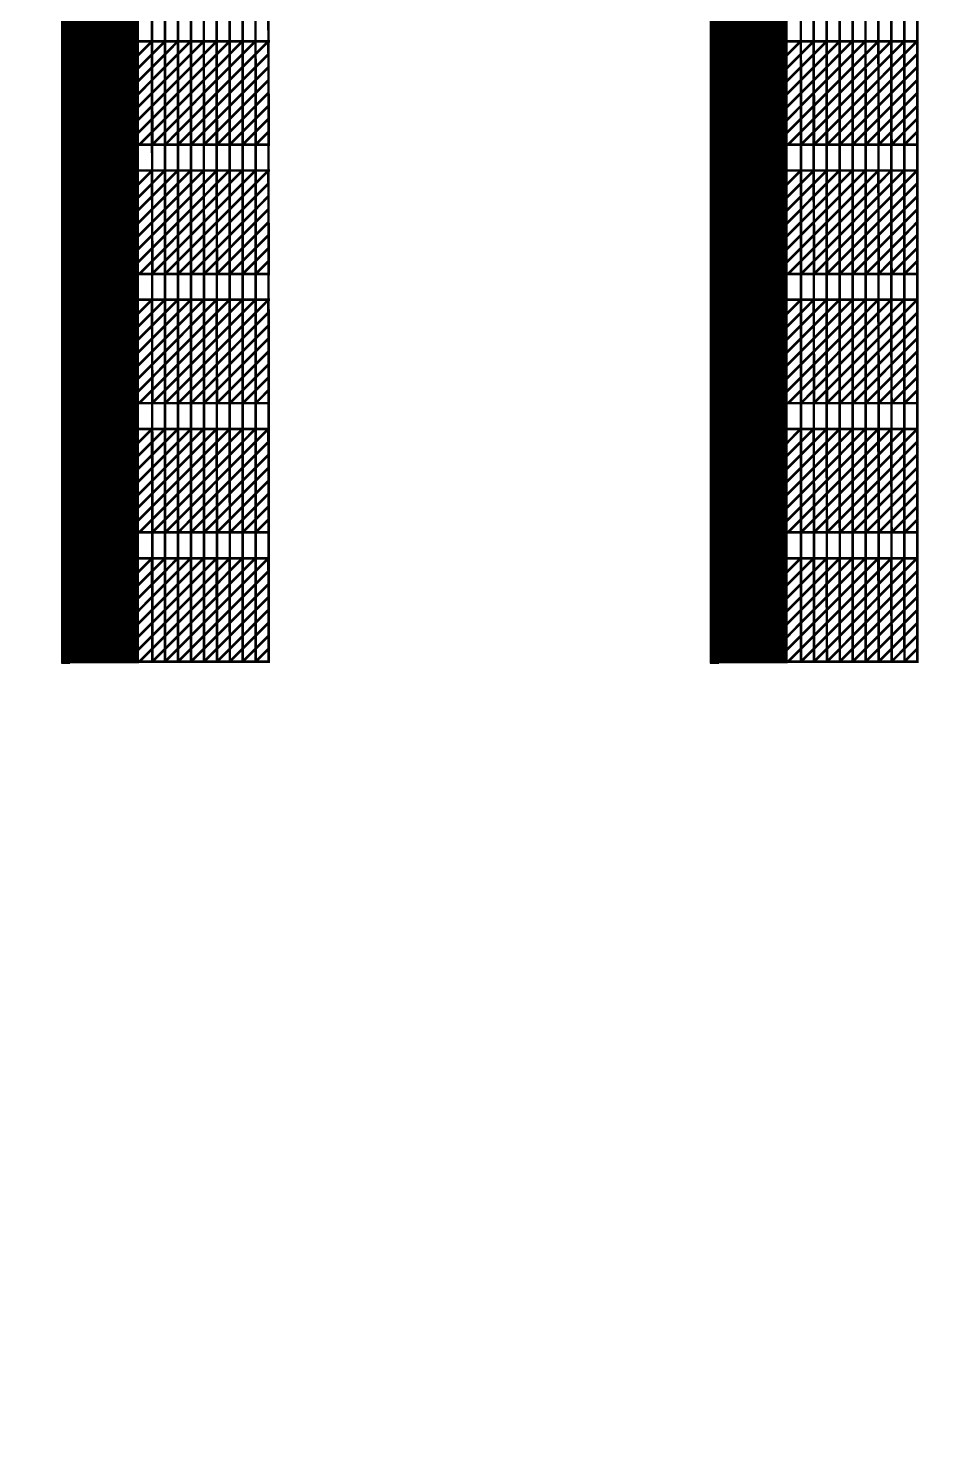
# Model space of a CAD drawing. Header units: millimetres. Extents: x -51 to 51, y -51 to 51.
# Drawn here: x 19.03 to 22.54, y -22.12 to -16.65 of the extents above; entities that cross this region are included whole.
import ezdxf

# ---------------------------------------------------------------- set-up
doc = ezdxf.new("R2010")
doc.units = ezdxf.units.MM
doc.linetypes.add('DASHED', pattern=[19.05, 12.7, -6.35])
for name, color, linetype in [('bottom_SU8', 5, 'Continuous'), ('metal', 43, 'Continuous'), ('Pt_pads', 1, 'Continuous'), ('reference', 18, 'DASHED')]:
    doc.layers.add(name, color=color, linetype=linetype)
doc.layers.add('top SU-8', color=3, linetype='Continuous', transparency=0.63)

msp = doc.modelspace()

# ---------------------------------------------------------------- linework, layer by layer
at = {"layer": 'bottom_SU8', "transparency": 33554544, "const_width": 1}
msp.add_lwpolyline([(-28.578, 24.8878, 0.187667), (-37.8518, -0.7933, 0.186827), (-27.3295, -26.1126, 0.184277), (-2.8594, -37.7245, 0.185083), (23.0094, -30.0775, 0.238565), (37.7593, 0.5371, 0.237346), (21.8297, 30.7311, 0.185761), (-4.5603, 37.5238, 0.186578)], format="xyb", close=True, dxfattribs=at)
at = {"layer": 'bottom_SU8', "transparency": 33554544}
for points, const_width in [([(19.3087, 5.9298), (19.3087, -19.1017)], 0.3), ([(21.8176, 5.9298), (21.8176, -19.1017)], 0.3), ([(19.5102, -19.0957), (19.5056, -3.1964)], 0.01), ([(19.5599, -19.0957), (19.5556, -3.1964)], 0.01), ([(19.6099, -19.0957), (19.6056, -3.1964)], 0.01), ([(19.6602, -19.0957), (19.6556, -3.1961)], 0.01), ([(19.7102, -19.0957), (19.7056, -3.1964)], 0.01), ([(19.7602, -19.0957), (19.7556, -3.1961)], 0.01), ([(19.8102, -19.0957), (19.806, -3.1961)], 0.01), ([(19.8602, -19.0957), (19.8556, -3.1961)], 0.01), ([(19.9102, -19.0957), (19.9056, -3.1961)], 0.01), ([(19.9602, -19.0957), (19.9556, -3.1921)], 0.01), ([(22.019, -19.0957), (22.0144, -3.1964)], 0.01), ([(22.0688, -19.0957), (22.0644, -3.1964)], 0.01), ([(22.1188, -19.0957), (22.1144, -3.1964)], 0.01), ([(22.169, -19.0957), (22.1644, -3.1961)], 0.01), ([(22.219, -19.0957), (22.2144, -3.1964)], 0.01), ([(22.269, -19.0957), (22.2644, -3.1961)], 0.01), ([(22.319, -19.0957), (22.3148, -3.1961)], 0.01), ([(22.369, -19.0957), (22.3644, -3.1961)], 0.01), ([(22.419, -19.0957), (22.4144, -3.1961)], 0.01), ([(22.469, -19.0957), (22.4645, -3.1921)], 0.01), ([(19.4245, -16.7808), (19.5094, -16.6957)], 0.01), ([(19.4247, -16.8307), (19.5594, -16.6957)], 0.01), ([(19.4247, -16.8808), (19.6094, -16.6957)], 0.01), ([(19.4247, -16.9309), (19.6594, -16.6957)], 0.01), ([(19.4247, -16.981), (19.7094, -16.6957)], 0.01), ([(19.4247, -17.0311), (19.7594, -16.6957)], 0.01), ([(19.4247, -17.0812), (19.8094, -16.6957)], 0.01), ([(19.4247, -16.6957), (19.9649, -16.6957)], 0.01), ([(19.4602, -17.0957), (19.8594, -16.6957)], 0.01), ([(19.5102, -17.0957), (19.5094, -16.6957)], 0.01), ([(19.5102, -17.0957), (19.9094, -16.6957)], 0.01), ([(19.5602, -17.0957), (19.5594, -16.6957)], 0.01), ([(19.5602, -17.0957), (19.9594, -16.6957)], 0.01), ([(19.6102, -17.0957), (19.6094, -16.6957)], 0.01), ([(19.6602, -17.0957), (19.6594, -16.6957)], 0.01), ([(19.7102, -17.0957), (19.7094, -16.6957)], 0.01), ([(19.7602, -17.0957), (19.7594, -16.6957)], 0.01), ([(19.8102, -17.0957), (19.8094, -16.6957)], 0.01), ([(19.8602, -17.0957), (19.8594, -16.6957)], 0.01), ([(19.9102, -17.0957), (19.9094, -16.6957)], 0.01), ([(19.9602, -17.0957), (19.9594, -16.6957)], 0.01), ([(21.9333, -16.7808), (22.0182, -16.6957)], 0.01), ([(21.9335, -16.8307), (22.0682, -16.6957)], 0.01), ([(21.9335, -16.8808), (22.1182, -16.6957)], 0.01), ([(21.9335, -16.9309), (22.1682, -16.6957)], 0.01), ([(21.9335, -16.981), (22.2182, -16.6957)], 0.01), ([(21.9335, -17.0311), (22.2682, -16.6957)], 0.01), ([(21.9335, -17.0812), (22.3182, -16.6957)], 0.01), ([(21.9335, -16.6957), (22.4738, -16.6957)], 0.01), ([(21.969, -17.0957), (22.3682, -16.6957)], 0.01), ([(22.019, -17.0957), (22.0182, -16.6957)], 0.01), ([(22.019, -17.0957), (22.4182, -16.6957)], 0.01), ([(22.069, -17.0957), (22.0682, -16.6957)], 0.01), ([(22.069, -17.0957), (22.4682, -16.6957)], 0.01), ([(22.119, -17.0957), (22.1182, -16.6957)], 0.01), ([(22.169, -17.0957), (22.1682, -16.6957)], 0.01), ([(22.219, -17.0957), (22.2182, -16.6957)], 0.01), ([(22.269, -17.0957), (22.2682, -16.6957)], 0.01), ([(22.319, -17.0957), (22.3182, -16.6957)], 0.01), ([(22.369, -17.0957), (22.3682, -16.6957)], 0.01), ([(22.419, -17.0957), (22.4182, -16.6957)], 0.01), ([(22.469, -17.0957), (22.4682, -16.6957)], 0.01), ([(19.6102, -17.0957), (19.9595, -16.7457)], 0.01), ([(22.119, -17.0957), (22.4683, -16.7457)], 0.01), ([(19.6602, -17.0957), (19.9596, -16.7957)], 0.01), ([(22.169, -17.0957), (22.4684, -16.7957)], 0.01), ([(19.7102, -17.0957), (19.9597, -16.8457)], 0.01), ([(22.219, -17.0957), (22.4685, -16.8457)], 0.01), ([(19.7602, -17.0957), (19.9598, -16.8957)], 0.01), ([(22.269, -17.0957), (22.4686, -16.8957)], 0.01), ([(19.8102, -17.0957), (19.9599, -16.9457)], 0.01), ([(22.319, -17.0957), (22.4687, -16.9457)], 0.01), ([(19.8602, -17.0957), (19.96, -16.9957)], 0.01), ([(22.369, -17.0957), (22.4688, -16.9957)], 0.01), ([(19.9102, -17.0957), (19.9601, -17.0457)], 0.01), ([(22.419, -17.0957), (22.4689, -17.0457)], 0.01), ([(19.4247, -17.0957), (19.965, -17.0957)], 0.01), ([(21.9335, -17.0957), (22.4739, -17.0957)], 0.01), ([(19.4245, -17.2808), (19.5094, -17.1957)], 0.01), ([(19.4247, -17.3307), (19.5594, -17.1957)], 0.01), ([(19.4247, -17.3808), (19.6094, -17.1957)], 0.01), ([(19.4247, -17.4309), (19.6594, -17.1957)], 0.01), ([(19.4247, -17.481), (19.7094, -17.1957)], 0.01), ([(19.4247, -17.5311), (19.7594, -17.1957)], 0.01), ([(19.4247, -17.5812), (19.8094, -17.1957)], 0.01), ([(19.4247, -17.1957), (19.9649, -17.1957)], 0.01), ([(19.4602, -17.5957), (19.8594, -17.1957)], 0.01), ([(19.5102, -17.5957), (19.5094, -17.1957)], 0.01), ([(19.5102, -17.5957), (19.9094, -17.1957)], 0.01), ([(19.5602, -17.5957), (19.5594, -17.1957)], 0.01), ([(19.5602, -17.5957), (19.9594, -17.1957)], 0.01), ([(19.6102, -17.5957), (19.6094, -17.1957)], 0.01), ([(19.6602, -17.5957), (19.6594, -17.1957)], 0.01), ([(19.7102, -17.5957), (19.7094, -17.1957)], 0.01), ([(19.7602, -17.5957), (19.7594, -17.1957)], 0.01), ([(19.8102, -17.5957), (19.8094, -17.1957)], 0.01), ([(19.8602, -17.5957), (19.8594, -17.1957)], 0.01), ([(19.9102, -17.5957), (19.9094, -17.1957)], 0.01), ([(19.9602, -17.5957), (19.9594, -17.1957)], 0.01), ([(21.9333, -17.2808), (22.0182, -17.1957)], 0.01), ([(21.9335, -17.3307), (22.0682, -17.1957)], 0.01), ([(21.9335, -17.3808), (22.1182, -17.1957)], 0.01), ([(21.9335, -17.4309), (22.1682, -17.1957)], 0.01), ([(21.9335, -17.481), (22.2182, -17.1957)], 0.01), ([(21.9335, -17.5311), (22.2682, -17.1957)], 0.01), ([(21.9335, -17.5812), (22.3182, -17.1957)], 0.01), ([(21.9335, -17.1957), (22.4738, -17.1957)], 0.01), ([(21.969, -17.5957), (22.3682, -17.1957)], 0.01), ([(22.019, -17.5957), (22.0182, -17.1957)], 0.01), ([(22.019, -17.5957), (22.4182, -17.1957)], 0.01), ([(22.069, -17.5957), (22.0682, -17.1957)], 0.01), ([(22.069, -17.5957), (22.4682, -17.1957)], 0.01), ([(22.119, -17.5957), (22.1182, -17.1957)], 0.01), ([(22.169, -17.5957), (22.1682, -17.1957)], 0.01), ([(22.219, -17.5957), (22.2182, -17.1957)], 0.01), ([(22.269, -17.5957), (22.2682, -17.1957)], 0.01), ([(22.319, -17.5957), (22.3182, -17.1957)], 0.01), ([(22.369, -17.5957), (22.3682, -17.1957)], 0.01), ([(22.419, -17.5957), (22.4182, -17.1957)], 0.01), ([(22.469, -17.5957), (22.4682, -17.1957)], 0.01), ([(19.6102, -17.5957), (19.9595, -17.2457)], 0.01), ([(22.119, -17.5957), (22.4683, -17.2457)], 0.01), ([(19.6602, -17.5957), (19.9596, -17.2957)], 0.01), ([(22.169, -17.5957), (22.4684, -17.2957)], 0.01), ([(19.7102, -17.5957), (19.9597, -17.3457)], 0.01), ([(22.219, -17.5957), (22.4685, -17.3457)], 0.01), ([(19.7602, -17.5957), (19.9598, -17.3957)], 0.01), ([(22.269, -17.5957), (22.4686, -17.3957)], 0.01), ([(19.8102, -17.5957), (19.9599, -17.4457)], 0.01), ([(22.319, -17.5957), (22.4687, -17.4457)], 0.01), ([(19.8602, -17.5957), (19.96, -17.4957)], 0.01), ([(22.369, -17.5957), (22.4688, -17.4957)], 0.01), ([(19.9102, -17.5957), (19.9601, -17.5457)], 0.01), ([(22.419, -17.5957), (22.4689, -17.5457)], 0.01), ([(19.4247, -17.5957), (19.965, -17.5957)], 0.01), ([(21.9335, -17.5957), (22.4739, -17.5957)], 0.01), ([(19.4245, -17.7808), (19.5094, -17.6957)], 0.01), ([(19.4247, -17.8307), (19.5594, -17.6957)], 0.01), ([(19.4247, -17.8808), (19.6094, -17.6957)], 0.01), ([(19.4247, -17.9309), (19.6594, -17.6957)], 0.01), ([(19.4247, -17.981), (19.7094, -17.6957)], 0.01), ([(19.4247, -18.0311), (19.7594, -17.6957)], 0.01), ([(19.4247, -18.0812), (19.8094, -17.6957)], 0.01), ([(19.4247, -17.6957), (19.9649, -17.6957)], 0.01), ([(19.4602, -18.0957), (19.8594, -17.6957)], 0.01), ([(19.5102, -18.0957), (19.5094, -17.6957)], 0.01), ([(19.5102, -18.0957), (19.9094, -17.6957)], 0.01), ([(19.5602, -18.0957), (19.5594, -17.6957)], 0.01), ([(19.5602, -18.0957), (19.9594, -17.6957)], 0.01), ([(19.6102, -18.0957), (19.6094, -17.6957)], 0.01), ([(19.6602, -18.0957), (19.6594, -17.6957)], 0.01), ([(19.7102, -18.0957), (19.7094, -17.6957)], 0.01), ([(19.7602, -18.0957), (19.7594, -17.6957)], 0.01), ([(19.8102, -18.0957), (19.8094, -17.6957)], 0.01), ([(19.8602, -18.0957), (19.8594, -17.6957)], 0.01), ([(19.9102, -18.0957), (19.9094, -17.6957)], 0.01), ([(19.9602, -18.0957), (19.9594, -17.6957)], 0.01), ([(21.9333, -17.7808), (22.0182, -17.6957)], 0.01), ([(21.9335, -17.8307), (22.0682, -17.6957)], 0.01), ([(21.9335, -17.8808), (22.1182, -17.6957)], 0.01), ([(21.9335, -17.9309), (22.1682, -17.6957)], 0.01), ([(21.9335, -17.981), (22.2182, -17.6957)], 0.01), ([(21.9335, -18.0311), (22.2682, -17.6957)], 0.01), ([(21.9335, -18.0812), (22.3182, -17.6957)], 0.01), ([(21.9335, -17.6957), (22.4738, -17.6957)], 0.01), ([(21.969, -18.0957), (22.3682, -17.6957)], 0.01), ([(22.019, -18.0957), (22.0182, -17.6957)], 0.01), ([(22.019, -18.0957), (22.4182, -17.6957)], 0.01), ([(22.069, -18.0957), (22.0682, -17.6957)], 0.01), ([(22.069, -18.0957), (22.4682, -17.6957)], 0.01), ([(22.119, -18.0957), (22.1182, -17.6957)], 0.01), ([(22.169, -18.0957), (22.1682, -17.6957)], 0.01), ([(22.219, -18.0957), (22.2182, -17.6957)], 0.01), ([(22.269, -18.0957), (22.2682, -17.6957)], 0.01), ([(22.319, -18.0957), (22.3182, -17.6957)], 0.01), ([(22.369, -18.0957), (22.3682, -17.6957)], 0.01), ([(22.419, -18.0957), (22.4182, -17.6957)], 0.01), ([(22.469, -18.0957), (22.4682, -17.6957)], 0.01), ([(19.6102, -18.0957), (19.9595, -17.7457)], 0.01), ([(19.6602, -18.0957), (19.9596, -17.7957)], 0.01), ([(22.119, -18.0957), (22.4683, -17.7457)], 0.01), ([(22.169, -18.0957), (22.4684, -17.7957)], 0.01), ([(19.7102, -18.0957), (19.9597, -17.8457)], 0.01), ([(22.219, -18.0957), (22.4685, -17.8457)], 0.01), ([(19.7602, -18.0957), (19.9598, -17.8957)], 0.01), ([(22.269, -18.0957), (22.4686, -17.8957)], 0.01), ([(19.8102, -18.0957), (19.9599, -17.9457)], 0.01), ([(22.319, -18.0957), (22.4687, -17.9457)], 0.01), ([(19.8602, -18.0957), (19.96, -17.9957)], 0.01), ([(22.369, -18.0957), (22.4688, -17.9957)], 0.01), ([(19.9102, -18.0957), (19.9601, -18.0457)], 0.01), ([(22.419, -18.0957), (22.4689, -18.0457)], 0.01), ([(19.4247, -18.0957), (19.965, -18.0957)], 0.01), ([(21.9335, -18.0957), (22.4739, -18.0957)], 0.01), ([(19.4245, -18.2808), (19.5094, -18.1957)], 0.01), ([(19.4247, -18.3307), (19.5594, -18.1957)], 0.01), ([(19.4247, -18.3808), (19.6094, -18.1957)], 0.01), ([(19.4247, -18.4309), (19.6594, -18.1957)], 0.01), ([(19.4247, -18.481), (19.7094, -18.1957)], 0.01), ([(19.4247, -18.5311), (19.7594, -18.1957)], 0.01), ([(19.4247, -18.5812), (19.8094, -18.1957)], 0.01), ([(19.4247, -18.1957), (19.9649, -18.1957)], 0.01), ([(19.4602, -18.5957), (19.8594, -18.1957)], 0.01), ([(19.5102, -18.5957), (19.5094, -18.1957)], 0.01), ([(19.5102, -18.5957), (19.9094, -18.1957)], 0.01), ([(19.5602, -18.5957), (19.5594, -18.1957)], 0.01), ([(19.5602, -18.5957), (19.9594, -18.1957)], 0.01), ([(19.6102, -18.5957), (19.6094, -18.1957)], 0.01), ([(19.6602, -18.5957), (19.6594, -18.1957)], 0.01), ([(19.7102, -18.5957), (19.7094, -18.1957)], 0.01), ([(19.7602, -18.5957), (19.7594, -18.1957)], 0.01), ([(19.8102, -18.5957), (19.8094, -18.1957)], 0.01), ([(19.8602, -18.5957), (19.8594, -18.1957)], 0.01), ([(19.9102, -18.5957), (19.9094, -18.1957)], 0.01), ([(19.9602, -18.5957), (19.9594, -18.1957)], 0.01), ([(21.9333, -18.2808), (22.0182, -18.1957)], 0.01), ([(21.9335, -18.3307), (22.0682, -18.1957)], 0.01), ([(21.9335, -18.3808), (22.1182, -18.1957)], 0.01), ([(21.9335, -18.4309), (22.1682, -18.1957)], 0.01), ([(21.9335, -18.481), (22.2182, -18.1957)], 0.01), ([(21.9335, -18.5311), (22.2682, -18.1957)], 0.01), ([(21.9335, -18.5812), (22.3182, -18.1957)], 0.01), ([(21.9335, -18.1957), (22.4738, -18.1957)], 0.01), ([(21.969, -18.5957), (22.3682, -18.1957)], 0.01), ([(22.019, -18.5957), (22.0182, -18.1957)], 0.01), ([(22.019, -18.5957), (22.4182, -18.1957)], 0.01), ([(22.069, -18.5957), (22.0682, -18.1957)], 0.01), ([(22.069, -18.5957), (22.4682, -18.1957)], 0.01), ([(22.119, -18.5957), (22.1182, -18.1957)], 0.01), ([(22.169, -18.5957), (22.1682, -18.1957)], 0.01), ([(22.219, -18.5957), (22.2182, -18.1957)], 0.01), ([(22.269, -18.5957), (22.2682, -18.1957)], 0.01), ([(22.319, -18.5957), (22.3182, -18.1957)], 0.01), ([(22.369, -18.5957), (22.3682, -18.1957)], 0.01), ([(22.419, -18.5957), (22.4182, -18.1957)], 0.01), ([(22.469, -18.5957), (22.4682, -18.1957)], 0.01), ([(19.6102, -18.5957), (19.9595, -18.2457)], 0.01), ([(22.119, -18.5957), (22.4683, -18.2457)], 0.01), ([(19.6602, -18.5957), (19.9596, -18.2957)], 0.01), ([(19.7102, -18.5957), (19.9597, -18.3457)], 0.01), ([(22.169, -18.5957), (22.4684, -18.2957)], 0.01), ([(22.219, -18.5957), (22.4685, -18.3457)], 0.01), ([(19.7602, -18.5957), (19.9598, -18.3957)], 0.01), ([(22.269, -18.5957), (22.4686, -18.3957)], 0.01), ([(19.8102, -18.5957), (19.9599, -18.4457)], 0.01), ([(22.319, -18.5957), (22.4687, -18.4457)], 0.01), ([(19.8602, -18.5957), (19.96, -18.4957)], 0.01), ([(22.369, -18.5957), (22.4688, -18.4957)], 0.01), ([(19.9102, -18.5957), (19.9601, -18.5457)], 0.01), ([(22.419, -18.5957), (22.4689, -18.5457)], 0.01), ([(19.4247, -18.5957), (19.965, -18.5957)], 0.01), ([(21.9335, -18.5957), (22.4739, -18.5957)], 0.01), ([(19.4245, -18.7808), (19.5094, -18.6957)], 0.01), ([(19.4247, -18.8307), (19.5594, -18.6957)], 0.01), ([(19.4247, -18.8808), (19.6094, -18.6957)], 0.01), ([(19.4247, -18.9309), (19.6594, -18.6957)], 0.01), ([(19.4247, -18.981), (19.7094, -18.6957)], 0.01), ([(19.4247, -19.0311), (19.7594, -18.6957)], 0.01), ([(19.4247, -19.0812), (19.8094, -18.6957)], 0.01), ([(19.4247, -18.6957), (19.9649, -18.6957)], 0.01), ([(19.4602, -19.0957), (19.8594, -18.6957)], 0.01), ([(19.5102, -19.0957), (19.5094, -18.6957)], 0.01), ([(19.5102, -19.0957), (19.9094, -18.6957)], 0.01), ([(19.5602, -19.0957), (19.5594, -18.6957)], 0.01), ([(19.5602, -19.0957), (19.9594, -18.6957)], 0.01), ([(19.6102, -19.0957), (19.6094, -18.6957)], 0.01), ([(19.6602, -19.0957), (19.6594, -18.6957)], 0.01), ([(19.7102, -19.0957), (19.7094, -18.6957)], 0.01), ([(19.7602, -19.0957), (19.7594, -18.6957)], 0.01), ([(19.8102, -19.0957), (19.8094, -18.6957)], 0.01), ([(19.8602, -19.0957), (19.8594, -18.6957)], 0.01), ([(19.9102, -19.0957), (19.9094, -18.6957)], 0.01), ([(19.9602, -19.0957), (19.9594, -18.6957)], 0.01), ([(21.9333, -18.7808), (22.0182, -18.6957)], 0.01), ([(21.9335, -18.8307), (22.0682, -18.6957)], 0.01), ([(21.9335, -18.8808), (22.1182, -18.6957)], 0.01), ([(21.9335, -18.9309), (22.1682, -18.6957)], 0.01), ([(21.9335, -18.981), (22.2182, -18.6957)], 0.01), ([(21.9335, -19.0311), (22.2682, -18.6957)], 0.01), ([(21.9335, -19.0812), (22.3182, -18.6957)], 0.01), ([(21.9335, -18.6957), (22.4738, -18.6957)], 0.01), ([(21.969, -19.0957), (22.3682, -18.6957)], 0.01), ([(22.019, -19.0957), (22.0182, -18.6957)], 0.01), ([(22.019, -19.0957), (22.4182, -18.6957)], 0.01), ([(22.069, -19.0957), (22.0682, -18.6957)], 0.01), ([(22.069, -19.0957), (22.4682, -18.6957)], 0.01), ([(22.119, -19.0957), (22.1182, -18.6957)], 0.01), ([(22.169, -19.0957), (22.1682, -18.6957)], 0.01), ([(22.219, -19.0957), (22.2182, -18.6957)], 0.01), ([(22.269, -19.0957), (22.2682, -18.6957)], 0.01), ([(22.319, -19.0957), (22.3182, -18.6957)], 0.01), ([(22.369, -19.0957), (22.3682, -18.6957)], 0.01), ([(22.419, -19.0957), (22.4182, -18.6957)], 0.01), ([(22.469, -19.0957), (22.4682, -18.6957)], 0.01), ([(19.6102, -19.0957), (19.9595, -18.7457)], 0.01), ([(22.119, -19.0957), (22.4683, -18.7457)], 0.01), ([(19.6602, -19.0957), (19.9596, -18.7957)], 0.01), ([(22.169, -19.0957), (22.4684, -18.7957)], 0.01), ([(19.7102, -19.0957), (19.9597, -18.8457)], 0.01), ([(22.219, -19.0957), (22.4685, -18.8457)], 0.01), ([(19.7602, -19.0957), (19.9598, -18.8957)], 0.01), ([(19.8102, -19.0957), (19.9599, -18.9457)], 0.01), ([(22.269, -19.0957), (22.4686, -18.8957)], 0.01), ([(22.319, -19.0957), (22.4687, -18.9457)], 0.01), ([(19.8602, -19.0957), (19.96, -18.9957)], 0.01), ([(22.369, -19.0957), (22.4688, -18.9957)], 0.01), ([(19.9102, -19.0957), (19.9601, -19.0457)], 0.01), ([(22.419, -19.0957), (22.4689, -19.0457)], 0.01), ([(19.4247, -19.0957), (19.965, -19.0957)], 0.01), ([(21.9335, -19.0957), (22.4739, -19.0957)], 0.01)]:
    msp.add_lwpolyline(points, dxfattribs=dict(at, const_width=const_width))
at = {"layer": 'metal', "transparency": 33554544, "const_width": 1}
msp.add_lwpolyline([(-28.578, 24.8878, 0.187667), (-37.8518, -0.7933, 0.186827), (-27.3295, -26.1126, 0.184277), (-2.8594, -37.7245, 0.185083), (23.0094, -30.0775, 0.238565), (37.7593, 0.5371, 0.237346), (21.8297, 30.7311, 0.185761), (-4.5603, 37.5238, 0.186578)], format="xyb", close=True, dxfattribs=at)
at = {"layer": 'metal', "transparency": 33554544}
for points, const_width in [([(19.2027, -17.0957), (19.2027, 7.0554)], 0.004), ([(21.7116, -17.0957), (21.7116, 7.0554)], 0.004), ([(19.1847, -18.0957), (19.1847, 6.4565)], 0.004), ([(19.1937, -17.5957), (19.1937, 6.4576)], 0.004), ([(21.6936, -18.0957), (21.6936, 6.4565)], 0.004), ([(21.7026, -17.5957), (21.7026, 6.4576)], 0.004), ([(19.1667, -19.0957), (19.1667, 5.8889)], 0.004), ([(19.1757, -18.5957), (19.1757, 5.8943)], 0.004), ([(21.6756, -19.0957), (21.6756, 5.8889)], 0.004), ([(21.6846, -18.5957), (21.6846, 5.8943)], 0.004), ([(19.4499, -16.8054), (19.5594, -16.6957)], 0.006), ([(19.45, -16.8554), (19.6094, -16.6957)], 0.006), ([(19.45, -16.9055), (19.6594, -16.6957)], 0.006), ([(19.45, -16.9556), (19.7094, -16.6957)], 0.006), ([(19.45, -17.0558), (19.8094, -16.6957)], 0.006), ([(19.45, -16.6957), (19.9623, -16.6957)], 0.006), ([(19.4501, -17.0056), (19.7594, -16.6957)], 0.006), ([(19.4501, -16.7551), (19.5094, -16.6957)], 0.006), ([(19.4602, -17.0957), (19.8594, -16.6957)], 0.006), ([(19.5102, -17.0957), (19.5094, -16.6957)], 0.006), ([(19.5102, -17.0957), (19.9094, -16.6957)], 0.006), ([(19.5602, -17.0957), (19.5594, -16.6957)], 0.006), ([(19.5602, -17.0957), (19.9594, -16.6957)], 0.006), ([(19.6102, -17.0957), (19.6094, -16.6957)], 0.006), ([(19.6602, -17.0957), (19.6594, -16.6957)], 0.006), ([(19.7102, -17.0957), (19.7094, -16.6957)], 0.006), ([(19.7602, -17.0957), (19.7594, -16.6957)], 0.006), ([(19.8102, -17.0957), (19.8094, -16.6957)], 0.006), ([(19.8602, -17.0957), (19.8594, -16.6957)], 0.006), ([(19.9102, -17.0957), (19.9094, -16.6957)], 0.006), ([(19.9602, -17.0957), (19.9594, -16.6957)], 0.006), ([(21.9587, -16.8054), (22.0682, -16.6957)], 0.006), ([(21.9588, -16.8554), (22.1182, -16.6957)], 0.006), ([(21.9588, -16.9055), (22.1682, -16.6957)], 0.006), ([(21.9588, -16.9556), (22.2182, -16.6957)], 0.006), ([(21.9588, -17.0558), (22.3182, -16.6957)], 0.006), ([(21.9588, -16.6957), (22.4712, -16.6957)], 0.006), ([(21.9589, -17.0056), (22.2682, -16.6957)], 0.006), ([(21.9589, -16.7551), (22.0182, -16.6957)], 0.006), ([(21.969, -17.0957), (22.3682, -16.6957)], 0.006), ([(22.019, -17.0957), (22.0182, -16.6957)], 0.006), ([(22.019, -17.0957), (22.4182, -16.6957)], 0.006), ([(22.069, -17.0957), (22.0682, -16.6957)], 0.006), ([(22.069, -17.0957), (22.4682, -16.6957)], 0.006), ([(22.119, -17.0957), (22.1182, -16.6957)], 0.006), ([(22.169, -17.0957), (22.1682, -16.6957)], 0.006), ([(22.219, -17.0957), (22.2182, -16.6957)], 0.006), ([(22.269, -17.0957), (22.2682, -16.6957)], 0.006), ([(22.319, -17.0957), (22.3182, -16.6957)], 0.006), ([(22.369, -17.0957), (22.3682, -16.6957)], 0.006), ([(22.419, -17.0957), (22.4182, -16.6957)], 0.006), ([(22.469, -17.0957), (22.4682, -16.6957)], 0.006), ([(19.6102, -17.0957), (19.9595, -16.7457)], 0.006), ([(22.119, -17.0957), (22.4683, -16.7457)], 0.006), ([(19.6602, -17.0957), (19.9596, -16.7957)], 0.006), ([(22.169, -17.0957), (22.4684, -16.7957)], 0.006), ([(19.7102, -17.0957), (19.9597, -16.8457)], 0.006), ([(22.219, -17.0957), (22.4685, -16.8457)], 0.006), ([(19.7602, -17.0957), (19.9598, -16.8957)], 0.006), ([(22.269, -17.0957), (22.4686, -16.8957)], 0.006), ([(19.8102, -17.0957), (19.9599, -16.9457)], 0.006), ([(22.319, -17.0957), (22.4687, -16.9457)], 0.006), ([(19.8602, -17.0957), (19.96, -16.9957)], 0.006), ([(22.369, -17.0957), (22.4688, -16.9957)], 0.006), ([(19.9102, -17.0957), (19.9601, -17.0457)], 0.006), ([(22.419, -17.0957), (22.4689, -17.0457)], 0.006), ([(19.4479, -17.0957), (19.9627, -17.0957)], 0.006), ([(21.9567, -17.0957), (22.4715, -17.0957)], 0.006), ([(19.4499, -17.3054), (19.5594, -17.1957)], 0.006), ([(19.45, -17.3554), (19.6094, -17.1957)], 0.006), ([(19.45, -17.4055), (19.6594, -17.1957)], 0.006), ([(19.45, -17.4556), (19.7094, -17.1957)], 0.006), ([(19.45, -17.5558), (19.8094, -17.1957)], 0.006), ([(19.45, -17.1957), (19.9623, -17.1957)], 0.006), ([(19.4501, -17.5056), (19.7594, -17.1957)], 0.006), ([(19.4501, -17.2551), (19.5094, -17.1957)], 0.006), ([(19.4602, -17.5957), (19.8594, -17.1957)], 0.006), ([(19.5102, -17.5957), (19.5094, -17.1957)], 0.006), ([(19.5102, -17.5957), (19.9094, -17.1957)], 0.006), ([(19.5602, -17.5957), (19.5594, -17.1957)], 0.006), ([(19.5602, -17.5957), (19.9594, -17.1957)], 0.006), ([(19.6102, -17.5957), (19.6094, -17.1957)], 0.006), ([(19.6602, -17.5957), (19.6594, -17.1957)], 0.006), ([(19.7102, -17.5957), (19.7094, -17.1957)], 0.006), ([(19.7602, -17.5957), (19.7594, -17.1957)], 0.006), ([(19.8102, -17.5957), (19.8094, -17.1957)], 0.006), ([(19.8602, -17.5957), (19.8594, -17.1957)], 0.006), ([(19.9102, -17.5957), (19.9094, -17.1957)], 0.006), ([(19.9602, -17.5957), (19.9594, -17.1957)], 0.006), ([(21.9587, -17.3054), (22.0682, -17.1957)], 0.006), ([(21.9588, -17.3554), (22.1182, -17.1957)], 0.006), ([(21.9588, -17.4055), (22.1682, -17.1957)], 0.006), ([(21.9588, -17.4556), (22.2182, -17.1957)], 0.006), ([(21.9588, -17.5558), (22.3182, -17.1957)], 0.006), ([(21.9588, -17.1957), (22.4712, -17.1957)], 0.006), ([(21.9589, -17.5056), (22.2682, -17.1957)], 0.006), ([(21.9589, -17.2551), (22.0182, -17.1957)], 0.006), ([(21.969, -17.5957), (22.3682, -17.1957)], 0.006), ([(22.019, -17.5957), (22.0182, -17.1957)], 0.006), ([(22.019, -17.5957), (22.4182, -17.1957)], 0.006), ([(22.069, -17.5957), (22.0682, -17.1957)], 0.006), ([(22.069, -17.5957), (22.4682, -17.1957)], 0.006), ([(22.119, -17.5957), (22.1182, -17.1957)], 0.006), ([(22.169, -17.5957), (22.1682, -17.1957)], 0.006), ([(22.219, -17.5957), (22.2182, -17.1957)], 0.006), ([(22.269, -17.5957), (22.2682, -17.1957)], 0.006), ([(22.319, -17.5957), (22.3182, -17.1957)], 0.006), ([(22.369, -17.5957), (22.3682, -17.1957)], 0.006), ([(22.419, -17.5957), (22.4182, -17.1957)], 0.006), ([(22.469, -17.5957), (22.4682, -17.1957)], 0.006), ([(19.6102, -17.5957), (19.9595, -17.2457)], 0.006), ([(22.119, -17.5957), (22.4683, -17.2457)], 0.006), ([(19.6602, -17.5957), (19.9596, -17.2957)], 0.006), ([(22.169, -17.5957), (22.4684, -17.2957)], 0.006), ([(19.7102, -17.5957), (19.9597, -17.3457)], 0.006), ([(22.219, -17.5957), (22.4685, -17.3457)], 0.006), ([(19.7602, -17.5957), (19.9598, -17.3957)], 0.006), ([(22.269, -17.5957), (22.4686, -17.3957)], 0.006), ([(19.8102, -17.5957), (19.9599, -17.4457)], 0.006), ([(22.319, -17.5957), (22.4687, -17.4457)], 0.006), ([(19.8602, -17.5957), (19.96, -17.4957)], 0.006), ([(22.369, -17.5957), (22.4688, -17.4957)], 0.006), ([(19.9102, -17.5957), (19.9601, -17.5457)], 0.006), ([(22.419, -17.5957), (22.4689, -17.5457)], 0.006), ([(19.4479, -17.5957), (19.9627, -17.5957)], 0.006), ([(21.9567, -17.5957), (22.4715, -17.5957)], 0.006), ([(19.4499, -17.8054), (19.5594, -17.6957)], 0.006), ([(19.45, -17.8554), (19.6094, -17.6957)], 0.006), ([(19.45, -17.9055), (19.6594, -17.6957)], 0.006), ([(19.45, -17.9556), (19.7094, -17.6957)], 0.006), ([(19.45, -18.0558), (19.8094, -17.6957)], 0.006), ([(19.45, -17.6957), (19.9623, -17.6957)], 0.006), ([(19.4501, -18.0056), (19.7594, -17.6957)], 0.006), ([(19.4501, -17.7551), (19.5094, -17.6957)], 0.006), ([(19.4602, -18.0957), (19.8594, -17.6957)], 0.006), ([(19.5102, -18.0957), (19.5094, -17.6957)], 0.006), ([(19.5102, -18.0957), (19.9094, -17.6957)], 0.006), ([(19.5602, -18.0957), (19.5594, -17.6957)], 0.006), ([(19.5602, -18.0957), (19.9594, -17.6957)], 0.006), ([(19.6102, -18.0957), (19.6094, -17.6957)], 0.006), ([(19.6602, -18.0957), (19.6594, -17.6957)], 0.006), ([(19.7102, -18.0957), (19.7094, -17.6957)], 0.006), ([(19.7602, -18.0957), (19.7594, -17.6957)], 0.006), ([(19.8102, -18.0957), (19.8094, -17.6957)], 0.006), ([(19.8602, -18.0957), (19.8594, -17.6957)], 0.006), ([(19.9102, -18.0957), (19.9094, -17.6957)], 0.006), ([(19.9602, -18.0957), (19.9594, -17.6957)], 0.006), ([(21.9587, -17.8054), (22.0682, -17.6957)], 0.006), ([(21.9588, -17.8554), (22.1182, -17.6957)], 0.006), ([(21.9588, -17.9055), (22.1682, -17.6957)], 0.006), ([(21.9588, -17.9556), (22.2182, -17.6957)], 0.006), ([(21.9588, -18.0558), (22.3182, -17.6957)], 0.006), ([(21.9588, -17.6957), (22.4712, -17.6957)], 0.006), ([(21.9589, -18.0056), (22.2682, -17.6957)], 0.006), ([(21.9589, -17.7551), (22.0182, -17.6957)], 0.006), ([(21.969, -18.0957), (22.3682, -17.6957)], 0.006), ([(22.019, -18.0957), (22.0182, -17.6957)], 0.006), ([(22.019, -18.0957), (22.4182, -17.6957)], 0.006), ([(22.069, -18.0957), (22.0682, -17.6957)], 0.006), ([(22.069, -18.0957), (22.4682, -17.6957)], 0.006), ([(22.119, -18.0957), (22.1182, -17.6957)], 0.006), ([(22.169, -18.0957), (22.1682, -17.6957)], 0.006), ([(22.219, -18.0957), (22.2182, -17.6957)], 0.006), ([(22.269, -18.0957), (22.2682, -17.6957)], 0.006), ([(22.319, -18.0957), (22.3182, -17.6957)], 0.006), ([(22.369, -18.0957), (22.3682, -17.6957)], 0.006), ([(22.419, -18.0957), (22.4182, -17.6957)], 0.006), ([(22.469, -18.0957), (22.4682, -17.6957)], 0.006), ([(19.6102, -18.0957), (19.9595, -17.7457)], 0.006), ([(19.6602, -18.0957), (19.9596, -17.7957)], 0.006), ([(22.119, -18.0957), (22.4683, -17.7457)], 0.006), ([(22.169, -18.0957), (22.4684, -17.7957)], 0.006), ([(19.7102, -18.0957), (19.9597, -17.8457)], 0.006), ([(22.219, -18.0957), (22.4685, -17.8457)], 0.006), ([(19.7602, -18.0957), (19.9598, -17.8957)], 0.006), ([(22.269, -18.0957), (22.4686, -17.8957)], 0.006), ([(19.8102, -18.0957), (19.9599, -17.9457)], 0.006), ([(22.319, -18.0957), (22.4687, -17.9457)], 0.006), ([(19.8602, -18.0957), (19.96, -17.9957)], 0.006), ([(22.369, -18.0957), (22.4688, -17.9957)], 0.006), ([(19.9102, -18.0957), (19.9601, -18.0457)], 0.006), ([(22.419, -18.0957), (22.4689, -18.0457)], 0.006), ([(19.4479, -18.0957), (19.9627, -18.0957)], 0.006), ([(21.9567, -18.0957), (22.4715, -18.0957)], 0.006), ([(19.4499, -18.3054), (19.5594, -18.1957)], 0.006), ([(19.45, -18.3554), (19.6094, -18.1957)], 0.006), ([(19.45, -18.4055), (19.6594, -18.1957)], 0.006), ([(19.45, -18.4556), (19.7094, -18.1957)], 0.006), ([(19.45, -18.5558), (19.8094, -18.1957)], 0.006), ([(19.45, -18.1957), (19.9623, -18.1957)], 0.006), ([(19.4501, -18.5056), (19.7594, -18.1957)], 0.006), ([(19.4501, -18.2551), (19.5094, -18.1957)], 0.006), ([(19.4602, -18.5957), (19.8594, -18.1957)], 0.006), ([(19.5102, -18.5957), (19.5094, -18.1957)], 0.006), ([(19.5102, -18.5957), (19.9094, -18.1957)], 0.006), ([(19.5602, -18.5957), (19.5594, -18.1957)], 0.006), ([(19.5602, -18.5957), (19.9594, -18.1957)], 0.006), ([(19.6102, -18.5957), (19.6094, -18.1957)], 0.006), ([(19.6602, -18.5957), (19.6594, -18.1957)], 0.006), ([(19.7102, -18.5957), (19.7094, -18.1957)], 0.006), ([(19.7602, -18.5957), (19.7594, -18.1957)], 0.006), ([(19.8102, -18.5957), (19.8094, -18.1957)], 0.006), ([(19.8602, -18.5957), (19.8594, -18.1957)], 0.006), ([(19.9102, -18.5957), (19.9094, -18.1957)], 0.006), ([(19.9602, -18.5957), (19.9594, -18.1957)], 0.006), ([(21.9587, -18.3054), (22.0682, -18.1957)], 0.006), ([(21.9588, -18.3554), (22.1182, -18.1957)], 0.006), ([(21.9588, -18.4055), (22.1682, -18.1957)], 0.006), ([(21.9588, -18.4556), (22.2182, -18.1957)], 0.006), ([(21.9588, -18.5558), (22.3182, -18.1957)], 0.006), ([(21.9588, -18.1957), (22.4712, -18.1957)], 0.006), ([(21.9589, -18.5056), (22.2682, -18.1957)], 0.006), ([(21.9589, -18.2551), (22.0182, -18.1957)], 0.006), ([(21.969, -18.5957), (22.3682, -18.1957)], 0.006), ([(22.019, -18.5957), (22.0182, -18.1957)], 0.006), ([(22.019, -18.5957), (22.4182, -18.1957)], 0.006), ([(22.069, -18.5957), (22.0682, -18.1957)], 0.006), ([(22.069, -18.5957), (22.4682, -18.1957)], 0.006), ([(22.119, -18.5957), (22.1182, -18.1957)], 0.006), ([(22.169, -18.5957), (22.1682, -18.1957)], 0.006), ([(22.219, -18.5957), (22.2182, -18.1957)], 0.006), ([(22.269, -18.5957), (22.2682, -18.1957)], 0.006), ([(22.319, -18.5957), (22.3182, -18.1957)], 0.006), ([(22.369, -18.5957), (22.3682, -18.1957)], 0.006), ([(22.419, -18.5957), (22.4182, -18.1957)], 0.006), ([(22.469, -18.5957), (22.4682, -18.1957)], 0.006), ([(19.6102, -18.5957), (19.9595, -18.2457)], 0.006), ([(22.119, -18.5957), (22.4683, -18.2457)], 0.006), ([(19.6602, -18.5957), (19.9596, -18.2957)], 0.006), ([(19.7102, -18.5957), (19.9597, -18.3457)], 0.006), ([(22.169, -18.5957), (22.4684, -18.2957)], 0.006), ([(22.219, -18.5957), (22.4685, -18.3457)], 0.006), ([(19.7602, -18.5957), (19.9598, -18.3957)], 0.006), ([(22.269, -18.5957), (22.4686, -18.3957)], 0.006), ([(19.8102, -18.5957), (19.9599, -18.4457)], 0.006), ([(22.319, -18.5957), (22.4687, -18.4457)], 0.006), ([(19.8602, -18.5957), (19.96, -18.4957)], 0.006), ([(22.369, -18.5957), (22.4688, -18.4957)], 0.006), ([(19.9102, -18.5957), (19.9601, -18.5457)], 0.006), ([(22.419, -18.5957), (22.4689, -18.5457)], 0.006), ([(19.4479, -18.5957), (19.9627, -18.5957)], 0.006), ([(21.9567, -18.5957), (22.4715, -18.5957)], 0.006), ([(19.4499, -18.8054), (19.5594, -18.6957)], 0.006), ([(19.45, -18.8554), (19.6094, -18.6957)], 0.006), ([(19.45, -18.9055), (19.6594, -18.6957)], 0.006), ([(19.45, -18.9556), (19.7094, -18.6957)], 0.006), ([(19.45, -19.0558), (19.8094, -18.6957)], 0.006), ([(19.45, -18.6957), (19.9623, -18.6957)], 0.006), ([(19.4501, -19.0056), (19.7594, -18.6957)], 0.006), ([(19.4501, -18.7551), (19.5094, -18.6957)], 0.006), ([(19.4602, -19.0957), (19.8594, -18.6957)], 0.006), ([(19.5102, -19.0957), (19.5094, -18.6957)], 0.006), ([(19.5102, -19.0957), (19.9094, -18.6957)], 0.006), ([(19.5602, -19.0957), (19.5594, -18.6957)], 0.006), ([(19.5602, -19.0957), (19.9594, -18.6957)], 0.006), ([(19.6102, -19.0957), (19.6094, -18.6957)], 0.006), ([(19.6602, -19.0957), (19.6594, -18.6957)], 0.006), ([(19.7102, -19.0957), (19.7094, -18.6957)], 0.006), ([(19.7602, -19.0957), (19.7594, -18.6957)], 0.006), ([(19.8102, -19.0957), (19.8094, -18.6957)], 0.006), ([(19.8602, -19.0957), (19.8594, -18.6957)], 0.006), ([(19.9102, -19.0957), (19.9094, -18.6957)], 0.006), ([(19.9602, -19.0957), (19.9594, -18.6957)], 0.006), ([(21.9587, -18.8054), (22.0682, -18.6957)], 0.006), ([(21.9588, -18.8554), (22.1182, -18.6957)], 0.006), ([(21.9588, -18.9055), (22.1682, -18.6957)], 0.006), ([(21.9588, -18.9556), (22.2182, -18.6957)], 0.006), ([(21.9588, -19.0558), (22.3182, -18.6957)], 0.006), ([(21.9588, -18.6957), (22.4712, -18.6957)], 0.006), ([(21.9589, -19.0056), (22.2682, -18.6957)], 0.006), ([(21.9589, -18.7551), (22.0182, -18.6957)], 0.006), ([(21.969, -19.0957), (22.3682, -18.6957)], 0.006), ([(22.019, -19.0957), (22.0182, -18.6957)], 0.006), ([(22.019, -19.0957), (22.4182, -18.6957)], 0.006), ([(22.069, -19.0957), (22.0682, -18.6957)], 0.006), ([(22.069, -19.0957), (22.4682, -18.6957)], 0.006), ([(22.119, -19.0957), (22.1182, -18.6957)], 0.006), ([(22.169, -19.0957), (22.1682, -18.6957)], 0.006), ([(22.219, -19.0957), (22.2182, -18.6957)], 0.006), ([(22.269, -19.0957), (22.2682, -18.6957)], 0.006), ([(22.319, -19.0957), (22.3182, -18.6957)], 0.006), ([(22.369, -19.0957), (22.3682, -18.6957)], 0.006), ([(22.419, -19.0957), (22.4182, -18.6957)], 0.006), ([(22.469, -19.0957), (22.4682, -18.6957)], 0.006), ([(19.6102, -19.0957), (19.9595, -18.7457)], 0.006), ([(22.119, -19.0957), (22.4683, -18.7457)], 0.006), ([(19.6602, -19.0957), (19.9596, -18.7957)], 0.006), ([(22.169, -19.0957), (22.4684, -18.7957)], 0.006), ([(19.7102, -19.0957), (19.9597, -18.8457)], 0.006), ([(22.219, -19.0957), (22.4685, -18.8457)], 0.006), ([(19.7602, -19.0957), (19.9598, -18.8957)], 0.006), ([(19.8102, -19.0957), (19.9599, -18.9457)], 0.006), ([(22.269, -19.0957), (22.4686, -18.8957)], 0.006), ([(22.319, -19.0957), (22.4687, -18.9457)], 0.006), ([(19.8602, -19.0957), (19.96, -18.9957)], 0.006), ([(22.369, -19.0957), (22.4688, -18.9957)], 0.006), ([(19.9102, -19.0957), (19.9601, -19.0457)], 0.006), ([(22.419, -19.0957), (22.4689, -19.0457)], 0.006), ([(19.4479, -19.0957), (19.9627, -19.0957)], 0.006), ([(21.9567, -19.0957), (22.4715, -19.0957)], 0.006)]:
    msp.add_lwpolyline(points, dxfattribs=dict(at, const_width=const_width))
for points in [[(19.2027, -16.6957), (19.4551, -16.6957), (19.4551, -17.0957), (19.2027, -17.0957)], [(21.7116, -16.6957), (21.9639, -16.6957), (21.9639, -17.0957), (21.7116, -17.0957)], [(19.1937, -17.1957), (19.4551, -17.1957), (19.4551, -17.5957), (19.1937, -17.5957)], [(21.7026, -17.1957), (21.9639, -17.1957), (21.9639, -17.5957), (21.7026, -17.5957)], [(19.1847, -17.6957), (19.4551, -17.6957), (19.4551, -18.0957), (19.1847, -18.0957)], [(21.6936, -17.6957), (21.9639, -17.6957), (21.9639, -18.0957), (21.6936, -18.0957)], [(19.1757, -18.1957), (19.4551, -18.1957), (19.4551, -18.5957), (19.1757, -18.5957)], [(21.6846, -18.1957), (21.9639, -18.1957), (21.9639, -18.5957), (21.6846, -18.5957)], [(19.1667, -18.6957), (19.4551, -18.6957), (19.4551, -19.0957), (19.1667, -19.0957)], [(21.6756, -18.6957), (21.9639, -18.6957), (21.9639, -19.0957), (21.6756, -19.0957)]]:
    msp.add_lwpolyline(points, close=True, dxfattribs=at)
at = {"layer": 'Pt_pads', "transparency": 33554544, "const_width": 1}
msp.add_lwpolyline([(-28.578, 24.8878, 0.187667), (-37.8518, -0.7933, 0.186827), (-27.3295, -26.1126, 0.184277), (-2.8594, -37.7245, 0.185083), (23.0094, -30.0775, 0.238565), (37.7593, 0.5371, 0.237346), (21.8297, 30.7311, 0.185761), (-4.5603, 37.5238, 0.186578)], format="xyb", close=True, dxfattribs=at)
at = {"layer": 'reference'}
msp.add_circle((0, 0), 38.1, dxfattribs=at)
at = {"layer": 'top SU-8', "transparency": 33554544, "const_width": 1}
msp.add_lwpolyline([(-28.578, 24.8878, 0.187667), (-37.8518, -0.7933, 0.186827), (-27.3295, -26.1126, 0.184277), (-2.8594, -37.7245, 0.185083), (23.0094, -30.0775, 0.238565), (37.7593, 0.5371, 0.237346), (21.8297, 30.7311, 0.185761), (-4.5603, 37.5238, 0.186578)], format="xyb", close=True, dxfattribs=at)
at = {"layer": 'top SU-8', "transparency": 33554544}
for points in [[(19.4587, -3.1692), (19.1588, -3.1692), (19.1586, -19.1018), (19.1917, -19.1018)], [(21.9675, -3.1692), (21.6676, -3.1692), (21.6674, -19.1018), (21.7005, -19.1018)]]:
    msp.add_lwpolyline(points, close=True, dxfattribs=at)

doc.saveas('drawing.dxf')
